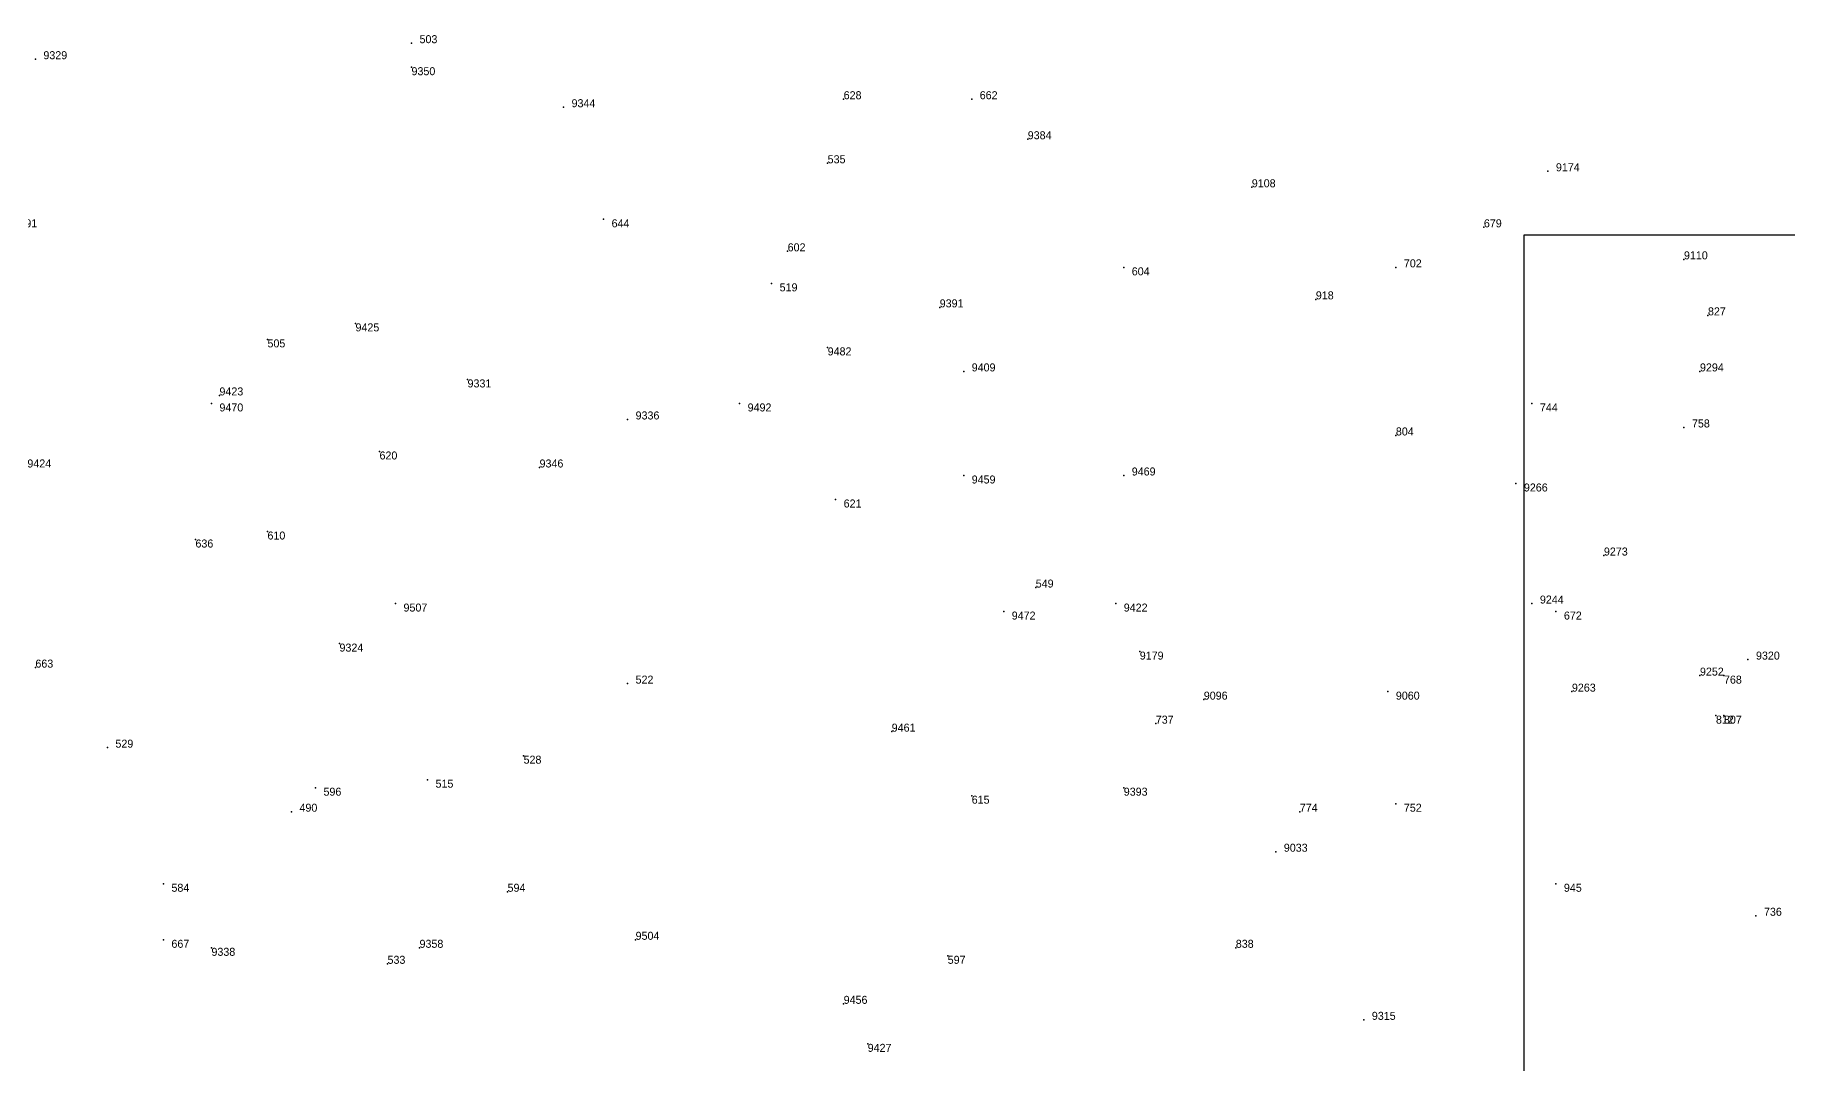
# Model space of a CAD drawing. Extents: x -0.07 to 1.1, y -0.07 to 1.1.
# Drawn here: x 0.62 to 0.839, y 0.1115 to 0.24 of the extents above; entities that cross this region are included whole.
import ezdxf

# ---------------------------------------------------------------- set-up
doc = ezdxf.new("R2010")
doc.units = 0
for name, color, linetype in [('Facilities', 3, 'CONTINUOUS'), ('Min_max_boxes', 1, 'CONTINUOUS'), ('Normals', 1, 'CONTINUOUS'), ('Source_points', 5, 'CONTINUOUS'), ('Text', 3, 'CONTINUOUS')]:
    doc.layers.add(name, color=color, linetype=linetype)

msp = doc.modelspace()

# ---------------------------------------------------------------- linework, layer by layer
at = {"layer": 'Facilities', "color": 3}
for p in [(0.667, 0.239), (0.62, 0.237, 1), (0.667, 0.236, 1), (0.686, 0.231, 1), (0.721, 0.232), (0.737, 0.232), (0.744, 0.227, 1), (0.719, 0.224), (0.809, 0.223, 1), (0.772, 0.221, 1), (0.691, 0.217), (0.801, 0.216), (0.714, 0.213), (0.756, 0.211), (0.79, 0.211), (0.826, 0.212, 1), (0.712, 0.209), (0.733, 0.206, 1), (0.78, 0.207), (0.66, 0.204, 1), (0.829, 0.205), (0.649, 0.202), (0.719, 0.201, 1), (0.736, 0.198, 1), (0.828, 0.198, 1), (0.643, 0.195, 1), (0.674, 0.197, 1), (0.642, 0.194, 1), (0.708, 0.194, 1), (0.807, 0.194), (0.694, 0.192, 1), (0.826, 0.191), (0.79, 0.19), (0.663, 0.188), (0.683, 0.186, 1), (0.736, 0.185, 1), (0.756, 0.185, 1), (0.805, 0.184, 1), (0.72, 0.182), (0.649, 0.178), (0.64, 0.177), (0.816, 0.175, 1), (0.745, 0.171), (0.665, 0.169, 1), (0.755, 0.169, 1), (0.807, 0.169, 1), (0.741, 0.168, 1), (0.81, 0.168), (0.658, 0.164, 1), (0.758, 0.163, 1), (0.62, 0.161), (0.828, 0.16, 1), (0.831, 0.16), (0.834, 0.162, 1), (0.694, 0.159), (0.789, 0.158, 1), (0.812, 0.158, 1), (0.766, 0.157, 1), (0.76, 0.154), (0.83, 0.155), (0.831, 0.155), (0.727, 0.153, 1), (0.629, 0.151), (0.681, 0.15), (0.669, 0.147), (0.655, 0.146), (0.737, 0.145), (0.756, 0.146, 1), (0.652, 0.143), (0.778, 0.143), (0.79, 0.144), (0.775, 0.138, 1), (0.636, 0.134), (0.81, 0.134), (0.679, 0.133), (0.835, 0.13), (0.636, 0.127), (0.642, 0.126, 1), (0.668, 0.126, 1), (0.695, 0.127, 1), (0.734, 0.125), (0.77, 0.126), (0.664, 0.124), (0.721, 0.119, 1), (0.786, 0.117, 1), (0.724, 0.114, 1)]:
    msp.add_point(p, dxfattribs=at)
at = {"layer": 'Min_max_boxes', "color": 1}
for p, q in [((1, 0.215), (0.806, 0.215)), ((0.806, 0.215), (0.806, 0)), ((1, 0.215, 0.117), (0.806, 0.215, 0.117)), ((0.806, 0.215, 0.117), (0.806, 0, 0.117)), ((0.806, 0.215), (0.806, 0.215, 0.117))]:
    msp.add_line(p, q, dxfattribs=at)
at = {"layer": 'Normals', "color": 1}
for p, q in [((0.667, 0.239), (0.667, 0.239, 0.1)), ((0.62, 0.237, 1), (0.62, 0.237, 1.1)), ((0.667, 0.236, 1), (0.667, 0.236, 1.1)), ((0.686, 0.231, 1), (0.686, 0.231, 1.1)), ((0.721, 0.232), (0.721, 0.232, 0.1)), ((0.737, 0.232), (0.737, 0.232, 0.1)), ((0.744, 0.227, 1), (0.744, 0.227, 1.1)), ((0.719, 0.224), (0.719, 0.224, 0.1)), ((0.809, 0.223, 1), (0.809, 0.223, 1.1)), ((0.772, 0.221, 1), (0.772, 0.221, 1.1)), ((0.691, 0.217), (0.691, 0.217, 0.1)), ((0.801, 0.216), (0.801, 0.216, 0.1)), ((0.714, 0.213), (0.714, 0.213, 0.1)), ((0.756, 0.211), (0.756, 0.211, 0.1)), ((0.79, 0.211), (0.79, 0.211, 0.1)), ((0.826, 0.212, 1), (0.826, 0.212, 1.1)), ((0.712, 0.209), (0.712, 0.209, 0.1)), ((0.733, 0.206, 1), (0.733, 0.206, 1.1)), ((0.78, 0.207), (0.78, 0.207, 0.1)), ((0.66, 0.204, 1), (0.66, 0.204, 1.1)), ((0.829, 0.205), (0.829, 0.205, 0.1)), ((0.649, 0.202), (0.649, 0.202, 0.1)), ((0.719, 0.201, 1), (0.719, 0.201, 1.1)), ((0.736, 0.198, 1), (0.736, 0.198, 1.1)), ((0.828, 0.198, 1), (0.828, 0.198, 1.1)), ((0.643, 0.195, 1), (0.643, 0.195, 1.1)), ((0.674, 0.197, 1), (0.674, 0.197, 1.1)), ((0.642, 0.194, 1), (0.642, 0.194, 1.1)), ((0.708, 0.194, 1), (0.708, 0.194, 1.1)), ((0.807, 0.194), (0.807, 0.194, 0.1)), ((0.694, 0.192, 1), (0.694, 0.192, 1.1)), ((0.826, 0.191), (0.826, 0.191, 0.1)), ((0.79, 0.19), (0.79, 0.19, 0.1)), ((0.663, 0.188), (0.663, 0.188, 0.1)), ((0.683, 0.186, 1), (0.683, 0.186, 1.1)), ((0.736, 0.185, 1), (0.736, 0.185, 1.1)), ((0.756, 0.185, 1), (0.756, 0.185, 1.1)), ((0.805, 0.184, 1), (0.805, 0.184, 1.1)), ((0.72, 0.182), (0.72, 0.182, 0.1)), ((0.649, 0.178), (0.649, 0.178, 0.1)), ((0.64, 0.177), (0.64, 0.177, 0.1)), ((0.816, 0.175, 1), (0.816, 0.175, 1.1)), ((0.745, 0.171), (0.745, 0.171, 0.1)), ((0.665, 0.169, 1), (0.665, 0.169, 1.1)), ((0.755, 0.169, 1), (0.755, 0.169, 1.1)), ((0.807, 0.169, 1), (0.807, 0.169, 1.1)), ((0.741, 0.168, 1), (0.741, 0.168, 1.1)), ((0.81, 0.168), (0.81, 0.168, 0.1)), ((0.658, 0.164, 1), (0.658, 0.164, 1.1)), ((0.758, 0.163, 1), (0.758, 0.163, 1.1)), ((0.62, 0.161), (0.62, 0.161, 0.1)), ((0.828, 0.16, 1), (0.828, 0.16, 1.1)), ((0.831, 0.16), (0.831, 0.16, 0.1)), ((0.834, 0.162, 1), (0.834, 0.162, 1.1)), ((0.694, 0.159), (0.694, 0.159, 0.1)), ((0.789, 0.158, 1), (0.789, 0.158, 1.1)), ((0.812, 0.158, 1), (0.812, 0.158, 1.1)), ((0.766, 0.157, 1), (0.766, 0.157, 1.1)), ((0.76, 0.154), (0.76, 0.154, 0.1)), ((0.83, 0.155), (0.83, 0.155, 0.1)), ((0.831, 0.155), (0.831, 0.155, 0.1)), ((0.727, 0.153, 1), (0.727, 0.153, 1.1)), ((0.629, 0.151), (0.629, 0.151, 0.1)), ((0.681, 0.15), (0.681, 0.15, 0.1)), ((0.669, 0.147), (0.669, 0.147, 0.1)), ((0.655, 0.146), (0.655, 0.146, 0.1)), ((0.737, 0.145), (0.737, 0.145, 0.1)), ((0.756, 0.146, 1), (0.756, 0.146, 1.1)), ((0.652, 0.143), (0.652, 0.143, 0.1)), ((0.778, 0.143), (0.778, 0.143, 0.1)), ((0.79, 0.144), (0.79, 0.144, 0.1)), ((0.775, 0.138, 1), (0.775, 0.138, 1.1)), ((0.636, 0.134), (0.636, 0.134, 0.1)), ((0.81, 0.134), (0.81, 0.134, 0.1)), ((0.679, 0.133), (0.679, 0.133, 0.1)), ((0.835, 0.13), (0.835, 0.13, 0.1)), ((0.636, 0.127), (0.636, 0.127, 0.1)), ((0.642, 0.126, 1), (0.642, 0.126, 1.1)), ((0.668, 0.126, 1), (0.668, 0.126, 1.1)), ((0.695, 0.127, 1), (0.695, 0.127, 1.1)), ((0.734, 0.125), (0.734, 0.125, 0.1)), ((0.77, 0.126), (0.77, 0.126, 0.1)), ((0.664, 0.124), (0.664, 0.124, 0.1)), ((0.721, 0.119, 1), (0.721, 0.119, 1.1)), ((0.786, 0.117, 1), (0.786, 0.117, 1.1)), ((0.724, 0.114, 1), (0.724, 0.114, 1.1))]:
    msp.add_line(p, q, dxfattribs=at)
at = {"layer": 'Source_points', "color": 5}
for p in [(0.667, 0.239), (0.62, 0.237, 1), (0.667, 0.236, 1), (0.686, 0.231, 1), (0.721, 0.232), (0.737, 0.232), (0.744, 0.227, 1), (0.719, 0.224), (0.809, 0.223, 1), (0.772, 0.221, 1), (0.691, 0.217), (0.801, 0.216), (0.714, 0.213), (0.756, 0.211), (0.79, 0.211), (0.826, 0.212, 1), (0.712, 0.209), (0.733, 0.206, 1), (0.78, 0.207), (0.66, 0.204, 1), (0.829, 0.205), (0.649, 0.202), (0.719, 0.201, 1), (0.736, 0.198, 1), (0.828, 0.198, 1), (0.643, 0.195, 1), (0.674, 0.197, 1), (0.642, 0.194, 1), (0.708, 0.194, 1), (0.807, 0.194), (0.694, 0.192, 1), (0.826, 0.191), (0.79, 0.19), (0.663, 0.188), (0.683, 0.186, 1), (0.736, 0.185, 1), (0.756, 0.185, 1), (0.805, 0.184, 1), (0.72, 0.182), (0.649, 0.178), (0.64, 0.177), (0.816, 0.175, 1), (0.745, 0.171), (0.665, 0.169, 1), (0.755, 0.169, 1), (0.807, 0.169, 1), (0.741, 0.168, 1), (0.81, 0.168), (0.658, 0.164, 1), (0.758, 0.163, 1), (0.62, 0.161), (0.828, 0.16, 1), (0.831, 0.16), (0.834, 0.162, 1), (0.694, 0.159), (0.789, 0.158, 1), (0.812, 0.158, 1), (0.766, 0.157, 1), (0.76, 0.154), (0.83, 0.155), (0.831, 0.155), (0.727, 0.153, 1), (0.629, 0.151), (0.681, 0.15), (0.669, 0.147), (0.655, 0.146), (0.737, 0.145), (0.756, 0.146, 1), (0.652, 0.143), (0.778, 0.143), (0.79, 0.144), (0.775, 0.138, 1), (0.636, 0.134), (0.81, 0.134), (0.679, 0.133), (0.835, 0.13), (0.636, 0.127), (0.642, 0.126, 1), (0.668, 0.126, 1), (0.695, 0.127, 1), (0.734, 0.125), (0.77, 0.126), (0.664, 0.124), (0.721, 0.119, 1), (0.786, 0.117, 1), (0.724, 0.114, 1)]:
    msp.add_point(p, dxfattribs=at)

# ---------------------------------------------------------------- texts
at = {"layer": 'Text', "color": 3}
for s, p in [('503', (0.668, 0.239)), ('9329', (0.621, 0.237, 1)), ('9350', (0.667, 0.235, 1)), ('628', (0.721, 0.232)), ('662', (0.738, 0.232)), ('9344', (0.687, 0.231, 1)), ('9384', (0.744, 0.227, 1)), ('535', (0.719, 0.224)), ('9174', (0.81, 0.223, 1)), ('9108', (0.772, 0.221, 1)), ('491', (0.618, 0.216)), ('644', (0.692, 0.216)), ('679', (0.801, 0.216)), ('602', (0.714, 0.213)), ('9110', (0.826, 0.212, 1)), ('604', (0.757, 0.21)), ('702', (0.791, 0.211)), ('519', (0.713, 0.208)), ('9391', (0.733, 0.206, 1)), ('918', (0.78, 0.207)), ('827', (0.829, 0.205)), ('9425', (0.66, 0.203, 1)), ('505', (0.649, 0.201)), ('9482', (0.719, 0.2, 1)), ('9409', (0.737, 0.198, 1)), ('9294', (0.828, 0.198, 1)), ('9423', (0.643, 0.195, 1)), ('9331', (0.674, 0.196, 1)), ('9470', (0.643, 0.193, 1)), ('9336', (0.695, 0.192, 1)), ('9492', (0.709, 0.193, 1)), ('744', (0.808, 0.193)), ('804', (0.79, 0.19)), ('758', (0.827, 0.191)), ('9424', (0.619, 0.186, 1)), ('620', (0.663, 0.187)), ('9346', (0.683, 0.186, 1)), ('9459', (0.737, 0.184, 1)), ('9469', (0.757, 0.185, 1)), ('9266', (0.806, 0.183, 1)), ('621', (0.721, 0.181)), ('610', (0.649, 0.177)), ('636', (0.64, 0.176)), ('9273', (0.816, 0.175, 1)), ('549', (0.745, 0.171)), ('9507', (0.666, 0.168, 1)), ('9422', (0.756, 0.168, 1)), ('9244', (0.808, 0.169, 1)), ('9472', (0.742, 0.167, 1)), ('672', (0.811, 0.167)), ('9324', (0.658, 0.163, 1)), ('9179', (0.758, 0.162, 1)), ('9320', (0.835, 0.162, 1)), ('663', (0.62, 0.161)), ('522', (0.695, 0.159)), ('9252', (0.828, 0.16, 1)), ('768', (0.831, 0.159)), ('9096', (0.766, 0.157, 1)), ('9060', (0.79, 0.157, 1)), ('9263', (0.812, 0.158, 1)), ('9461', (0.727, 0.153, 1)), ('737', (0.76, 0.154)), ('812', (0.83, 0.154)), ('807', (0.831, 0.154)), ('529', (0.63, 0.151)), ('528', (0.681, 0.149)), ('515', (0.67, 0.146)), ('596', (0.656, 0.145)), ('615', (0.737, 0.144)), ('9393', (0.756, 0.145, 1)), ('490', (0.653, 0.143)), ('774', (0.778, 0.143)), ('752', (0.791, 0.143)), ('9033', (0.776, 0.138, 1)), ('584', (0.637, 0.133)), ('594', (0.679, 0.133)), ('945', (0.811, 0.133)), ('736', (0.836, 0.13)), ('9504', (0.695, 0.127, 1)), ('667', (0.637, 0.126)), ('9338', (0.642, 0.125, 1)), ('533', (0.664, 0.124)), ('9358', (0.668, 0.126, 1)), ('597', (0.734, 0.124)), ('838', (0.77, 0.126)), ('9456', (0.721, 0.119, 1)), ('9315', (0.787, 0.117, 1)), ('9427', (0.724, 0.113, 1))]:
    msp.add_text(s, height=0.001, dxfattribs=at).set_placement(p)

doc.saveas('drawing.dxf')
